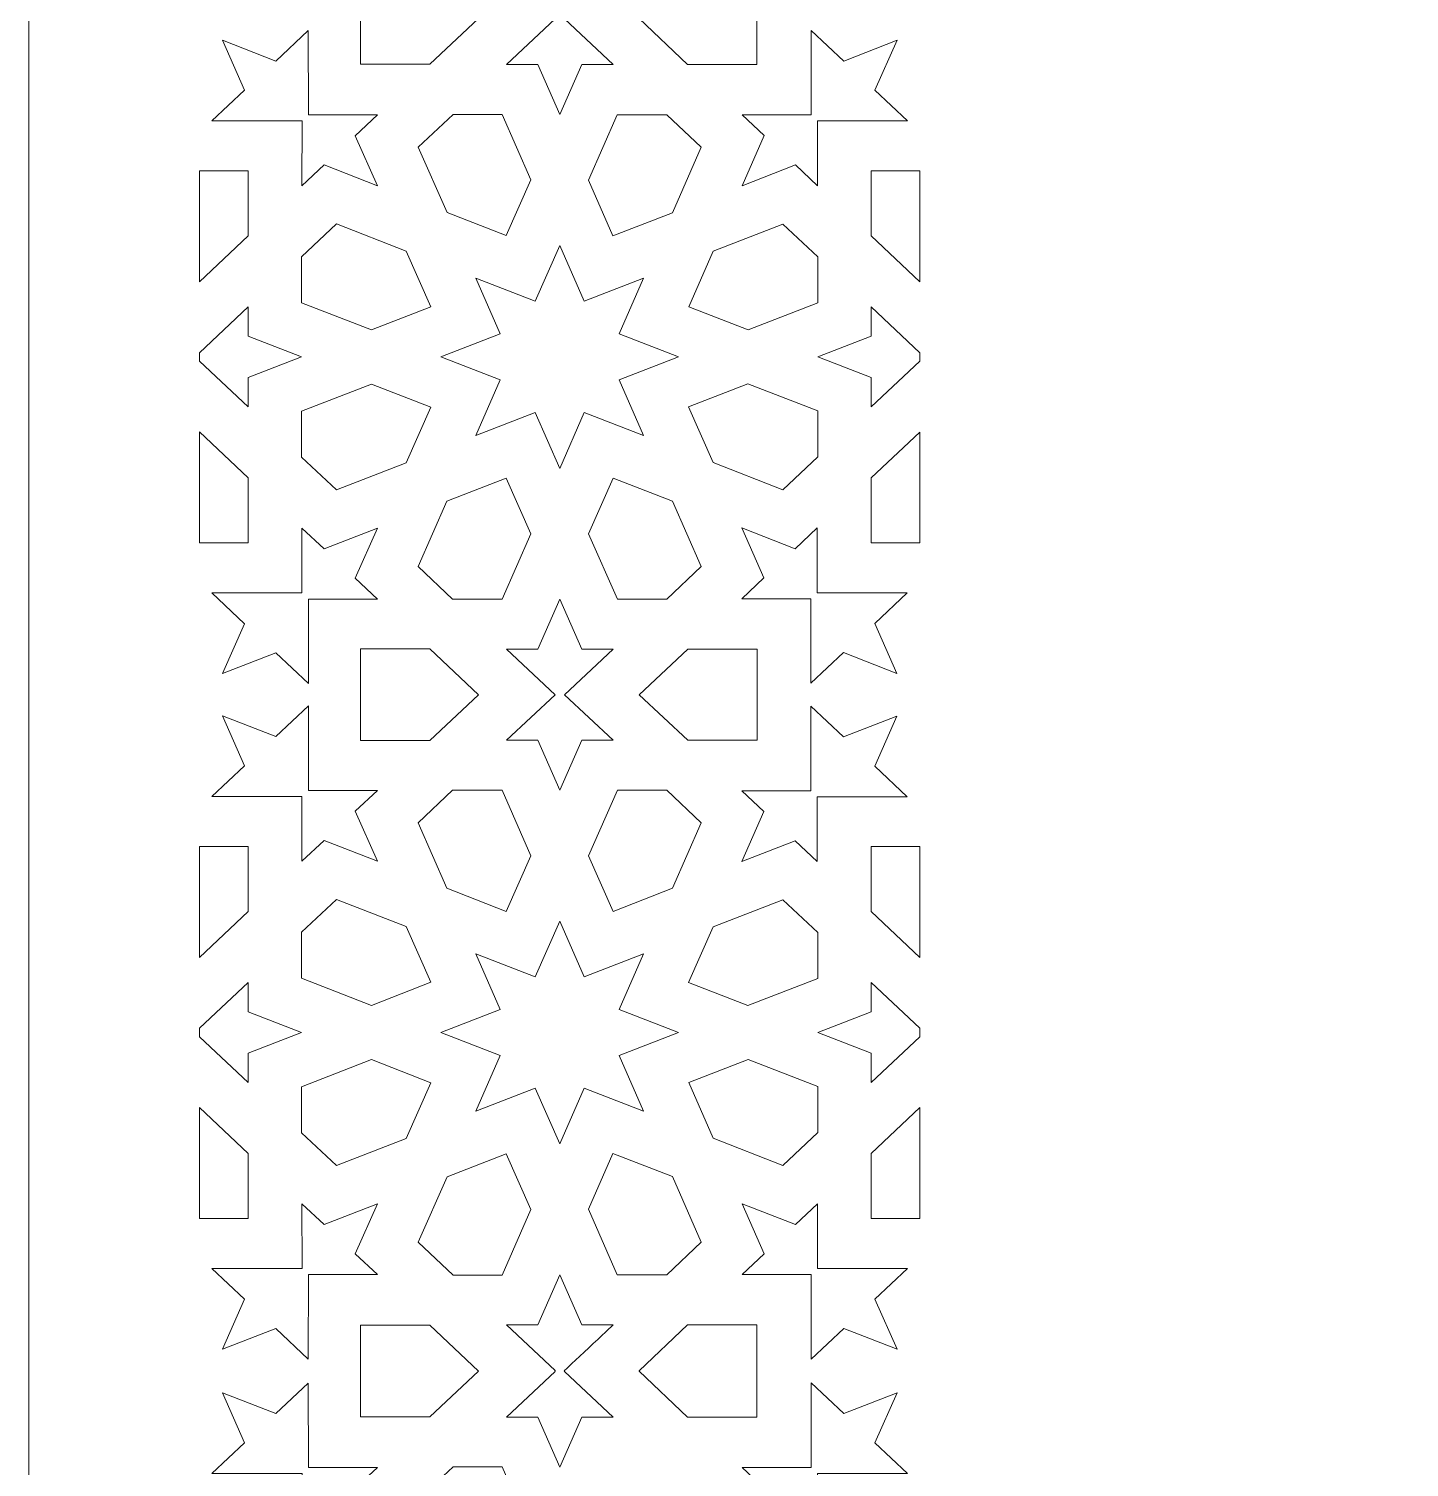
# Model space of a CAD drawing. Header units: millimetres. Extents: x -167 to 167, y -425 to 425.
# Drawn here: x -167 to -38.3, y 148.8 to 282.9 of the extents above; entities that cross this region are included whole.
import ezdxf

# ---------------------------------------------------------------- set-up
doc = ezdxf.new("R2010")
doc.units = ezdxf.units.MM
doc.header["$MEASUREMENT"] = 0
doc.layers.add('Layer 1', color=18, linetype='Continuous', true_color=0x000000)

msp = doc.modelspace()

# ---------------------------------------------------------------- linework, layer by layer
at = {"layer": 'Layer 1', "color": 250, "lineweight": 9, "true_color": 0x333333}
msp.add_lwpolyline([(-167.02, -424.72), (167.02, -424.72), (167.02, 424.72), (-167.02, 424.72)], close=True, dxfattribs=at)
for points, knots in [([(-119.58, 287.99), (-119.58, 287.99), (-117.53, 292.47), (-117.53, 292.47), (-117.53, 292.47), (-115.47, 287.99), (-115.47, 287.99), (-115.47, 287.99), (-112.55, 287.99), (-112.55, 287.99), (-112.55, 287.99), (-117.1, 283.89), (-117.11, 283.89), (-117.11, 283.89), (-117.08, 283.86), (-117.08, 283.86), (-117.08, 283.86), (-117.11, 283.83), (-117.1, 283.83), (-117.1, 283.83), (-112.55, 279.56), (-112.55, 279.56), (-112.55, 279.56), (-115.47, 279.56), (-115.47, 279.56), (-115.47, 279.56), (-117.53, 274.9), (-117.53, 274.9), (-117.53, 274.9), (-119.58, 279.56), (-119.58, 279.56), (-119.58, 279.56), (-122.5, 279.56), (-122.5, 279.56), (-122.5, 279.56), (-117.95, 283.83), (-117.95, 283.83), (-117.95, 283.83), (-117.98, 283.86), (-117.98, 283.86), (-117.98, 283.86), (-117.95, 283.89), (-117.95, 283.89), (-117.95, 283.89), (-122.5, 287.99), (-122.5, 287.99), (-122.5, 287.99), (-119.58, 287.99), (-119.58, 287.99)], [0, 0, 0, 0, 0.045455, 0.045455, 0.045455, 0.090909, 0.090909, 0.090909, 0.136364, 0.136364, 0.136364, 0.227273, 0.227273, 0.227273, 0.272727, 0.272727, 0.272727, 0.363636, 0.363636, 0.363636, 0.409091, 0.409091, 0.409091, 0.454545, 0.454545, 0.454545, 0.5, 0.5, 0.5, 0.545455, 0.545455, 0.545455, 0.590909, 0.590909, 0.590909, 0.727273, 0.727273, 0.727273, 0.772727, 0.772727, 0.772727, 0.909091, 0.909091, 0.909091, 0.954545, 0.954545, 0.954545, 1, 1, 1, 1]), ([(-129.64, 287.97), (-129.64, 287.97), (-125.1, 283.86), (-125.1, 283.86), (-125.1, 283.86), (-129.64, 279.59), (-129.64, 279.59), (-129.64, 279.59), (-136.09, 279.59), (-136.09, 279.59), (-136.09, 279.59), (-136.09, 287.97), (-136.09, 287.97), (-136.09, 287.97), (-129.64, 287.97), (-129.64, 287.97)], [0, 0, 0, 0, 0.2, 0.2, 0.2, 0.4, 0.4, 0.4, 0.6, 0.6, 0.6, 0.8, 0.8, 0.8, 1, 1, 1, 1]), ([(-105.61, 287.99), (-105.61, 287.99), (-99.15, 287.99), (-99.15, 287.99), (-99.15, 287.99), (-99.15, 279.56), (-99.15, 279.56), (-99.15, 279.56), (-105.61, 279.56), (-105.61, 279.56), (-105.61, 279.56), (-110.14, 283.84), (-110.14, 283.84), (-110.14, 283.84), (-110.12, 283.86), (-110.12, 283.86), (-110.12, 283.86), (-110.14, 283.89), (-110.14, 283.89), (-110.14, 283.89), (-105.61, 287.99), (-105.61, 287.99)], [0, 0, 0, 0, 0.142857, 0.142857, 0.142857, 0.285714, 0.285714, 0.285714, 0.428571, 0.428571, 0.428571, 0.571429, 0.571429, 0.571429, 0.714286, 0.714286, 0.714286, 0.857143, 0.857143, 0.857143, 1, 1, 1, 1]), ([(-146.91, 277.16), (-146.91, 277.16), (-148.97, 281.82), (-148.97, 281.82), (-148.97, 281.82), (-144, 279.89), (-144, 279.89), (-144, 279.89), (-140.97, 282.74), (-140.97, 282.74), (-140.97, 282.74), (-140.96, 274.87), (-140.96, 274.87), (-140.96, 274.87), (-134.53, 274.87), (-134.53, 274.87), (-134.53, 274.87), (-136.59, 272.93), (-136.59, 272.93), (-136.59, 272.93), (-134.53, 268.27), (-134.53, 268.27), (-134.53, 268.27), (-139.5, 270.2), (-139.5, 270.2), (-139.5, 270.2), (-141.56, 268.27), (-141.56, 268.27), (-141.56, 268.27), (-141.55, 274.3), (-141.55, 274.3), (-141.55, 274.3), (-149.96, 274.3), (-149.96, 274.3), (-149.96, 274.3), (-146.91, 277.16), (-146.91, 277.16)], [0, 0, 0, 0, 0.083333, 0.083333, 0.083333, 0.166667, 0.166667, 0.166667, 0.25, 0.25, 0.25, 0.333333, 0.333333, 0.333333, 0.416667, 0.416667, 0.416667, 0.5, 0.5, 0.5, 0.583333, 0.583333, 0.583333, 0.666667, 0.666667, 0.666667, 0.75, 0.75, 0.75, 0.833333, 0.833333, 0.833333, 0.916667, 0.916667, 0.916667, 1, 1, 1, 1]), ([(-94.1, 274.87), (-94.1, 274.87), (-94.09, 282.74), (-94.09, 282.74), (-94.09, 282.74), (-91.06, 279.89), (-91.06, 279.89), (-91.06, 279.89), (-86.09, 281.83), (-86.09, 281.83), (-86.09, 281.83), (-88.15, 277.16), (-88.15, 277.16), (-88.15, 277.16), (-85.1, 274.3), (-85.1, 274.3), (-85.1, 274.3), (-93.5, 274.31), (-93.5, 274.31), (-93.5, 274.31), (-93.5, 268.27), (-93.5, 268.27), (-93.5, 268.27), (-95.56, 270.21), (-95.56, 270.21), (-95.56, 270.21), (-100.53, 268.27), (-100.53, 268.27), (-100.53, 268.27), (-98.47, 272.94), (-98.47, 272.94), (-98.47, 272.94), (-100.53, 274.87), (-100.53, 274.87), (-100.53, 274.87), (-94.1, 274.87), (-94.1, 274.87)], [0, 0, 0, 0, 0.083333, 0.083333, 0.083333, 0.166667, 0.166667, 0.166667, 0.25, 0.25, 0.25, 0.333333, 0.333333, 0.333333, 0.416667, 0.416667, 0.416667, 0.5, 0.5, 0.5, 0.583333, 0.583333, 0.583333, 0.666667, 0.666667, 0.666667, 0.75, 0.75, 0.75, 0.833333, 0.833333, 0.833333, 0.916667, 0.916667, 0.916667, 1, 1, 1, 1]), ([(-127.47, 274.92), (-127.47, 274.92), (-122.91, 274.92), (-122.91, 274.92), (-122.91, 274.92), (-120.21, 268.82), (-120.21, 268.82), (-120.21, 268.82), (-122.51, 263.62), (-122.51, 263.62), (-122.51, 263.62), (-128.03, 265.76), (-128.03, 265.76), (-128.03, 265.76), (-130.72, 271.87), (-130.72, 271.87), (-130.72, 271.87), (-127.47, 274.92), (-127.47, 274.92)], [0, 0, 0, 0, 0.166667, 0.166667, 0.166667, 0.333333, 0.333333, 0.333333, 0.5, 0.5, 0.5, 0.666667, 0.666667, 0.666667, 0.833333, 0.833333, 0.833333, 1, 1, 1, 1]), ([(-112.16, 274.88), (-112.16, 274.88), (-107.56, 274.88), (-107.56, 274.88), (-107.56, 274.88), (-104.34, 271.85), (-104.34, 271.85), (-104.34, 271.85), (-107.03, 265.75), (-107.03, 265.75), (-107.03, 265.75), (-112.57, 263.6), (-112.57, 263.6), (-112.57, 263.6), (-114.85, 268.78), (-114.85, 268.78), (-114.85, 268.78), (-112.16, 274.88), (-112.16, 274.88)], [0, 0, 0, 0, 0.166667, 0.166667, 0.166667, 0.333333, 0.333333, 0.333333, 0.5, 0.5, 0.5, 0.666667, 0.666667, 0.666667, 0.833333, 0.833333, 0.833333, 1, 1, 1, 1]), ([(-146.56, 269.64), (-146.56, 269.64), (-146.56, 263.58), (-146.56, 263.58), (-146.56, 263.58), (-151.12, 259.3), (-151.12, 259.3), (-151.12, 259.3), (-151.12, 269.64), (-151.12, 269.64), (-151.12, 269.64), (-146.56, 269.64), (-146.56, 269.64)], [0, 0, 0, 0, 0.25, 0.25, 0.25, 0.5, 0.5, 0.5, 0.75, 0.75, 0.75, 1, 1, 1, 1]), ([(-83.95, 269.64), (-83.95, 269.64), (-83.95, 259.31), (-83.95, 259.31), (-83.95, 259.31), (-88.5, 263.58), (-88.5, 263.58), (-88.5, 263.58), (-88.5, 269.64), (-88.5, 269.64), (-88.5, 269.64), (-83.95, 269.64), (-83.95, 269.64)], [0, 0, 0, 0, 0.25, 0.25, 0.25, 0.5, 0.5, 0.5, 0.75, 0.75, 0.75, 1, 1, 1, 1]), ([(-138.34, 264.7), (-138.34, 264.7), (-131.84, 262.17), (-131.84, 262.17), (-131.84, 262.17), (-129.55, 256.99), (-129.55, 256.99), (-129.55, 256.99), (-135.09, 254.83), (-135.09, 254.83), (-135.09, 254.83), (-141.59, 257.36), (-141.59, 257.36), (-141.59, 257.36), (-141.59, 261.65), (-141.59, 261.65), (-141.59, 261.65), (-138.34, 264.7), (-138.34, 264.7)], [0, 0, 0, 0, 0.166667, 0.166667, 0.166667, 0.333333, 0.333333, 0.333333, 0.5, 0.5, 0.5, 0.666667, 0.666667, 0.666667, 0.833333, 0.833333, 0.833333, 1, 1, 1, 1]), ([(-103.22, 262.17), (-103.22, 262.17), (-96.72, 264.69), (-96.72, 264.69), (-96.72, 264.69), (-93.47, 261.64), (-93.47, 261.64), (-93.47, 261.64), (-93.47, 257.35), (-93.47, 257.35), (-93.47, 257.35), (-99.97, 254.83), (-99.97, 254.83), (-99.97, 254.83), (-105.5, 256.98), (-105.5, 256.98), (-105.5, 256.98), (-103.22, 262.17), (-103.22, 262.17)], [0, 0, 0, 0, 0.166667, 0.166667, 0.166667, 0.333333, 0.333333, 0.333333, 0.5, 0.5, 0.5, 0.666667, 0.666667, 0.666667, 0.833333, 0.833333, 0.833333, 1, 1, 1, 1]), ([(-123.07, 254.46), (-123.07, 254.46), (-125.36, 259.65), (-125.36, 259.65), (-125.36, 259.65), (-119.83, 257.5), (-119.83, 257.5), (-119.83, 257.5), (-117.53, 262.69), (-117.53, 262.69), (-117.53, 262.69), (-115.24, 257.5), (-115.24, 257.5), (-115.24, 257.5), (-109.71, 259.65), (-109.71, 259.65), (-109.71, 259.65), (-112, 254.46), (-112, 254.46), (-112, 254.46), (-106.47, 252.31), (-106.47, 252.31), (-106.47, 252.31), (-112, 250.16), (-112, 250.16), (-112, 250.16), (-109.71, 244.97), (-109.71, 244.97), (-109.71, 244.97), (-115.24, 247.12), (-115.24, 247.12), (-115.24, 247.12), (-117.53, 241.92), (-117.53, 241.92), (-117.53, 241.92), (-119.83, 247.12), (-119.83, 247.12), (-119.83, 247.12), (-125.36, 244.97), (-125.36, 244.97), (-125.36, 244.97), (-123.07, 250.16), (-123.07, 250.16), (-123.07, 250.16), (-128.6, 252.31), (-128.6, 252.31), (-128.6, 252.31), (-123.07, 254.46), (-123.07, 254.46)], [0, 0, 0, 0, 0.0625, 0.0625, 0.0625, 0.125, 0.125, 0.125, 0.1875, 0.1875, 0.1875, 0.25, 0.25, 0.25, 0.3125, 0.3125, 0.3125, 0.375, 0.375, 0.375, 0.4375, 0.4375, 0.4375, 0.5, 0.5, 0.5, 0.5625, 0.5625, 0.5625, 0.625, 0.625, 0.625, 0.6875, 0.6875, 0.6875, 0.75, 0.75, 0.75, 0.8125, 0.8125, 0.8125, 0.875, 0.875, 0.875, 0.9375, 0.9375, 0.9375, 1, 1, 1, 1]), ([(-151.11, 252.7), (-151.11, 252.7), (-146.56, 256.98), (-146.56, 256.98), (-146.56, 256.98), (-146.56, 254.24), (-146.56, 254.24), (-146.56, 254.24), (-141.59, 252.31), (-141.59, 252.31), (-141.59, 252.31), (-146.56, 250.38), (-146.56, 250.38), (-146.56, 250.38), (-146.56, 247.64), (-146.56, 247.64), (-146.56, 247.64), (-151.1, 251.91), (-151.1, 251.91), (-151.1, 251.91), (-151.12, 251.9), (-151.12, 251.9), (-151.12, 251.9), (-151.12, 252.71), (-151.12, 252.71), (-151.12, 252.71), (-151.11, 252.7), (-151.11, 252.7)], [0, 0, 0, 0, 0.111111, 0.111111, 0.111111, 0.222222, 0.222222, 0.222222, 0.333333, 0.333333, 0.333333, 0.444444, 0.444444, 0.444444, 0.555556, 0.555556, 0.555556, 0.666667, 0.666667, 0.666667, 0.777778, 0.777778, 0.777778, 0.888889, 0.888889, 0.888889, 1, 1, 1, 1]), ([(-88.51, 254.24), (-88.51, 254.24), (-88.51, 256.98), (-88.51, 256.98), (-88.51, 256.98), (-83.97, 252.7), (-83.97, 252.7), (-83.97, 252.7), (-83.95, 252.72), (-83.95, 252.72), (-83.95, 252.72), (-83.95, 251.9), (-83.95, 251.9), (-83.95, 251.9), (-83.97, 251.91), (-83.97, 251.91), (-83.97, 251.91), (-88.51, 247.64), (-88.51, 247.64), (-88.51, 247.64), (-88.51, 250.38), (-88.51, 250.38), (-88.51, 250.38), (-93.48, 252.31), (-93.48, 252.31), (-93.48, 252.31), (-88.51, 254.24), (-88.51, 254.24)], [0, 0, 0, 0, 0.111111, 0.111111, 0.111111, 0.222222, 0.222222, 0.222222, 0.333333, 0.333333, 0.333333, 0.444444, 0.444444, 0.444444, 0.555556, 0.555556, 0.555556, 0.666667, 0.666667, 0.666667, 0.777778, 0.777778, 0.777778, 0.888889, 0.888889, 0.888889, 1, 1, 1, 1]), ([(-135.09, 249.78), (-135.09, 249.78), (-129.56, 247.63), (-129.56, 247.63), (-129.56, 247.63), (-131.84, 242.44), (-131.84, 242.44), (-131.84, 242.44), (-138.34, 239.91), (-138.34, 239.91), (-138.34, 239.91), (-141.59, 242.97), (-141.59, 242.97), (-141.59, 242.97), (-141.59, 247.25), (-141.59, 247.25), (-141.59, 247.25), (-135.09, 249.78), (-135.09, 249.78)], [0, 0, 0, 0, 0.166667, 0.166667, 0.166667, 0.333333, 0.333333, 0.333333, 0.5, 0.5, 0.5, 0.666667, 0.666667, 0.666667, 0.833333, 0.833333, 0.833333, 1, 1, 1, 1]), ([(-99.98, 249.79), (-99.98, 249.79), (-93.48, 247.27), (-93.48, 247.27), (-93.48, 247.27), (-93.48, 242.98), (-93.48, 242.98), (-93.48, 242.98), (-96.73, 239.93), (-96.73, 239.93), (-96.73, 239.93), (-103.23, 242.46), (-103.23, 242.46), (-103.23, 242.46), (-105.52, 247.64), (-105.52, 247.64), (-105.52, 247.64), (-99.98, 249.79), (-99.98, 249.79)], [0, 0, 0, 0, 0.166667, 0.166667, 0.166667, 0.333333, 0.333333, 0.333333, 0.5, 0.5, 0.5, 0.666667, 0.666667, 0.666667, 0.833333, 0.833333, 0.833333, 1, 1, 1, 1]), ([(-146.56, 241.03), (-146.56, 241.03), (-146.56, 234.97), (-146.56, 234.97), (-146.56, 234.97), (-151.12, 234.97), (-151.12, 234.97), (-151.12, 234.97), (-151.12, 245.31), (-151.12, 245.31), (-151.12, 245.31), (-146.56, 241.03), (-146.56, 241.03)], [0, 0, 0, 0, 0.25, 0.25, 0.25, 0.5, 0.5, 0.5, 0.75, 0.75, 0.75, 1, 1, 1, 1]), ([(-83.95, 245.3), (-83.95, 245.3), (-83.95, 234.97), (-83.95, 234.97), (-83.95, 234.97), (-88.5, 234.97), (-88.5, 234.97), (-88.5, 234.97), (-88.5, 241.03), (-88.5, 241.03), (-88.5, 241.03), (-83.95, 245.3), (-83.95, 245.3)], [0, 0, 0, 0, 0.25, 0.25, 0.25, 0.5, 0.5, 0.5, 0.75, 0.75, 0.75, 1, 1, 1, 1]), ([(-128.05, 238.86), (-128.05, 238.86), (-122.51, 241.01), (-122.51, 241.01), (-122.51, 241.01), (-120.22, 235.83), (-120.22, 235.83), (-120.22, 235.83), (-122.91, 229.73), (-122.91, 229.73), (-122.91, 229.73), (-127.51, 229.73), (-127.51, 229.73), (-127.51, 229.73), (-130.74, 232.76), (-130.74, 232.76), (-130.74, 232.76), (-128.05, 238.86), (-128.05, 238.86)], [0, 0, 0, 0, 0.166667, 0.166667, 0.166667, 0.333333, 0.333333, 0.333333, 0.5, 0.5, 0.5, 0.666667, 0.666667, 0.666667, 0.833333, 0.833333, 0.833333, 1, 1, 1, 1]), ([(-112.56, 241.01), (-112.56, 241.01), (-107.02, 238.86), (-107.02, 238.86), (-107.02, 238.86), (-104.33, 232.76), (-104.33, 232.76), (-104.33, 232.76), (-107.55, 229.73), (-107.55, 229.73), (-107.55, 229.73), (-112.15, 229.73), (-112.15, 229.73), (-112.15, 229.73), (-114.84, 235.83), (-114.84, 235.83), (-114.84, 235.83), (-112.56, 241.01), (-112.56, 241.01)], [0, 0, 0, 0, 0.166667, 0.166667, 0.166667, 0.333333, 0.333333, 0.333333, 0.5, 0.5, 0.5, 0.666667, 0.666667, 0.666667, 0.833333, 0.833333, 0.833333, 1, 1, 1, 1]), ([(-141.56, 230.3), (-141.56, 230.3), (-141.56, 236.34), (-141.56, 236.34), (-141.56, 236.34), (-139.5, 234.41), (-139.5, 234.41), (-139.5, 234.41), (-134.53, 236.34), (-134.53, 236.34), (-134.53, 236.34), (-136.59, 231.67), (-136.59, 231.67), (-136.59, 231.67), (-134.53, 229.74), (-134.53, 229.74), (-134.53, 229.74), (-140.96, 229.74), (-140.96, 229.74), (-140.96, 229.74), (-140.96, 221.85), (-140.96, 221.85), (-140.96, 221.85), (-144, 224.71), (-144, 224.71), (-144, 224.71), (-148.97, 222.78), (-148.97, 222.78), (-148.97, 222.78), (-146.91, 227.44), (-146.91, 227.44), (-146.91, 227.44), (-149.95, 230.3), (-149.95, 230.3), (-149.95, 230.3), (-141.56, 230.3), (-141.56, 230.3)], [0, 0, 0, 0, 0.083333, 0.083333, 0.083333, 0.166667, 0.166667, 0.166667, 0.25, 0.25, 0.25, 0.333333, 0.333333, 0.333333, 0.416667, 0.416667, 0.416667, 0.5, 0.5, 0.5, 0.583333, 0.583333, 0.583333, 0.666667, 0.666667, 0.666667, 0.75, 0.75, 0.75, 0.833333, 0.833333, 0.833333, 0.916667, 0.916667, 0.916667, 1, 1, 1, 1]), ([(-98.49, 231.7), (-98.49, 231.7), (-100.55, 236.36), (-100.55, 236.36), (-100.55, 236.36), (-95.59, 234.43), (-95.59, 234.43), (-95.59, 234.43), (-93.52, 236.37), (-93.52, 236.37), (-93.52, 236.37), (-93.53, 230.33), (-93.53, 230.33), (-93.53, 230.33), (-85.13, 230.33), (-85.13, 230.33), (-85.13, 230.33), (-88.17, 227.47), (-88.17, 227.47), (-88.17, 227.47), (-86.11, 222.81), (-86.11, 222.81), (-86.11, 222.81), (-91.08, 224.74), (-91.08, 224.74), (-91.08, 224.74), (-94.12, 221.89), (-94.12, 221.89), (-94.12, 221.89), (-94.12, 229.77), (-94.12, 229.77), (-94.12, 229.77), (-100.56, 229.76), (-100.56, 229.76), (-100.56, 229.76), (-98.49, 231.7), (-98.49, 231.7)], [0, 0, 0, 0, 0.083333, 0.083333, 0.083333, 0.166667, 0.166667, 0.166667, 0.25, 0.25, 0.25, 0.333333, 0.333333, 0.333333, 0.416667, 0.416667, 0.416667, 0.5, 0.5, 0.5, 0.583333, 0.583333, 0.583333, 0.666667, 0.666667, 0.666667, 0.75, 0.75, 0.75, 0.833333, 0.833333, 0.833333, 0.916667, 0.916667, 0.916667, 1, 1, 1, 1]), ([(-119.58, 225.06), (-119.58, 225.06), (-117.52, 229.73), (-117.52, 229.73), (-117.52, 229.73), (-115.47, 225.06), (-115.47, 225.06), (-115.47, 225.06), (-112.55, 225.06), (-112.55, 225.06), (-112.55, 225.06), (-117.08, 220.82), (-117.08, 220.82), (-117.08, 220.82), (-112.55, 216.57), (-112.55, 216.57), (-112.55, 216.57), (-115.47, 216.57), (-115.47, 216.57), (-115.47, 216.57), (-117.52, 211.91), (-117.52, 211.91), (-117.52, 211.91), (-119.58, 216.57), (-119.58, 216.57), (-119.58, 216.57), (-122.5, 216.57), (-122.5, 216.57), (-122.5, 216.57), (-117.97, 220.82), (-117.97, 220.82), (-117.97, 220.82), (-122.5, 225.06), (-122.5, 225.06), (-122.5, 225.06), (-119.58, 225.06), (-119.58, 225.06)], [0, 0, 0, 0, 0.083333, 0.083333, 0.083333, 0.166667, 0.166667, 0.166667, 0.25, 0.25, 0.25, 0.333333, 0.333333, 0.333333, 0.416667, 0.416667, 0.416667, 0.5, 0.5, 0.5, 0.583333, 0.583333, 0.583333, 0.666667, 0.666667, 0.666667, 0.75, 0.75, 0.75, 0.833333, 0.833333, 0.833333, 0.916667, 0.916667, 0.916667, 1, 1, 1, 1]), ([(-129.63, 225.09), (-129.63, 225.09), (-125.09, 220.82), (-125.09, 220.82), (-125.09, 220.82), (-125.1, 220.82), (-125.09, 220.81), (-125.09, 220.81), (-129.63, 216.55), (-129.63, 216.55), (-129.63, 216.55), (-136.09, 216.55), (-136.09, 216.55), (-136.09, 216.55), (-136.09, 225.09), (-136.09, 225.09), (-136.09, 225.09), (-129.63, 225.09), (-129.63, 225.09)], [0, 0, 0, 0, 0.142857, 0.142857, 0.142857, 0.428571, 0.428571, 0.428571, 0.571429, 0.571429, 0.571429, 0.714286, 0.714286, 0.714286, 0.857143, 0.857143, 0.857143, 1, 1, 1, 1]), ([(-105.6, 225.06), (-105.6, 225.06), (-99.14, 225.06), (-99.14, 225.06), (-99.14, 225.06), (-99.14, 216.57), (-99.14, 216.57), (-99.14, 216.57), (-105.6, 216.57), (-105.6, 216.57), (-105.6, 216.57), (-110.12, 220.82), (-110.12, 220.82), (-110.12, 220.82), (-105.6, 225.06), (-105.6, 225.06)], [0, 0, 0, 0, 0.2, 0.2, 0.2, 0.4, 0.4, 0.4, 0.6, 0.6, 0.6, 0.8, 0.8, 0.8, 1, 1, 1, 1]), ([(-146.91, 214.19), (-146.91, 214.19), (-148.97, 218.85), (-148.97, 218.85), (-148.97, 218.85), (-144, 216.92), (-144, 216.92), (-144, 216.92), (-140.96, 219.78), (-140.96, 219.78), (-140.96, 219.78), (-140.96, 211.89), (-140.96, 211.89), (-140.96, 211.89), (-134.53, 211.9), (-134.53, 211.9), (-134.53, 211.9), (-136.59, 209.96), (-136.59, 209.96), (-136.59, 209.96), (-134.53, 205.3), (-134.53, 205.3), (-134.53, 205.3), (-139.5, 207.23), (-139.5, 207.23), (-139.5, 207.23), (-141.56, 205.29), (-141.56, 205.29), (-141.56, 205.29), (-141.56, 211.33), (-141.56, 211.33), (-141.56, 211.33), (-149.95, 211.34), (-149.95, 211.34), (-149.95, 211.34), (-146.91, 214.19), (-146.91, 214.19)], [0, 0, 0, 0, 0.083333, 0.083333, 0.083333, 0.166667, 0.166667, 0.166667, 0.25, 0.25, 0.25, 0.333333, 0.333333, 0.333333, 0.416667, 0.416667, 0.416667, 0.5, 0.5, 0.5, 0.583333, 0.583333, 0.583333, 0.666667, 0.666667, 0.666667, 0.75, 0.75, 0.75, 0.833333, 0.833333, 0.833333, 0.916667, 0.916667, 0.916667, 1, 1, 1, 1]), ([(-94.12, 211.87), (-94.12, 211.87), (-94.12, 219.75), (-94.12, 219.75), (-94.12, 219.75), (-91.08, 216.89), (-91.08, 216.89), (-91.08, 216.89), (-86.11, 218.83), (-86.11, 218.83), (-86.11, 218.83), (-88.17, 214.16), (-88.17, 214.16), (-88.17, 214.16), (-85.13, 211.3), (-85.13, 211.3), (-85.13, 211.3), (-93.53, 211.31), (-93.53, 211.31), (-93.53, 211.31), (-93.52, 205.27), (-93.52, 205.27), (-93.52, 205.27), (-95.59, 207.21), (-95.59, 207.21), (-95.59, 207.21), (-100.55, 205.28), (-100.55, 205.28), (-100.55, 205.28), (-98.49, 209.94), (-98.49, 209.94), (-98.49, 209.94), (-100.56, 211.87), (-100.56, 211.87), (-100.56, 211.87), (-94.12, 211.87), (-94.12, 211.87)], [0, 0, 0, 0, 0.083333, 0.083333, 0.083333, 0.166667, 0.166667, 0.166667, 0.25, 0.25, 0.25, 0.333333, 0.333333, 0.333333, 0.416667, 0.416667, 0.416667, 0.5, 0.5, 0.5, 0.583333, 0.583333, 0.583333, 0.666667, 0.666667, 0.666667, 0.75, 0.75, 0.75, 0.833333, 0.833333, 0.833333, 0.916667, 0.916667, 0.916667, 1, 1, 1, 1]), ([(-127.51, 211.91), (-127.51, 211.91), (-122.91, 211.91), (-122.91, 211.91), (-122.91, 211.91), (-120.22, 205.81), (-120.22, 205.81), (-120.22, 205.81), (-122.51, 200.62), (-122.51, 200.62), (-122.51, 200.62), (-128.05, 202.78), (-128.05, 202.78), (-128.05, 202.78), (-130.74, 208.88), (-130.74, 208.88), (-130.74, 208.88), (-127.51, 211.91), (-127.51, 211.91)], [0, 0, 0, 0, 0.166667, 0.166667, 0.166667, 0.333333, 0.333333, 0.333333, 0.5, 0.5, 0.5, 0.666667, 0.666667, 0.666667, 0.833333, 0.833333, 0.833333, 1, 1, 1, 1]), ([(-112.15, 211.91), (-112.15, 211.91), (-107.55, 211.91), (-107.55, 211.91), (-107.55, 211.91), (-104.33, 208.88), (-104.33, 208.88), (-104.33, 208.88), (-107.02, 202.78), (-107.02, 202.78), (-107.02, 202.78), (-112.56, 200.62), (-112.56, 200.62), (-112.56, 200.62), (-114.84, 205.81), (-114.84, 205.81), (-114.84, 205.81), (-112.15, 211.91), (-112.15, 211.91)], [0, 0, 0, 0, 0.166667, 0.166667, 0.166667, 0.333333, 0.333333, 0.333333, 0.5, 0.5, 0.5, 0.666667, 0.666667, 0.666667, 0.833333, 0.833333, 0.833333, 1, 1, 1, 1]), ([(-146.56, 206.67), (-146.56, 206.67), (-146.56, 200.6), (-146.56, 200.6), (-146.56, 200.6), (-151.12, 196.32), (-151.12, 196.32), (-151.12, 196.32), (-151.12, 206.67), (-151.12, 206.67), (-151.12, 206.67), (-146.56, 206.67), (-146.56, 206.67)], [0, 0, 0, 0, 0.25, 0.25, 0.25, 0.5, 0.5, 0.5, 0.75, 0.75, 0.75, 1, 1, 1, 1]), ([(-83.95, 206.67), (-83.95, 206.67), (-83.95, 196.33), (-83.95, 196.33), (-83.95, 196.33), (-88.5, 200.6), (-88.5, 200.6), (-88.5, 200.6), (-88.5, 206.67), (-88.5, 206.67), (-88.5, 206.67), (-83.95, 206.67), (-83.95, 206.67)], [0, 0, 0, 0, 0.25, 0.25, 0.25, 0.5, 0.5, 0.5, 0.75, 0.75, 0.75, 1, 1, 1, 1]), ([(-138.34, 201.72), (-138.34, 201.72), (-131.84, 199.2), (-131.84, 199.2), (-131.84, 199.2), (-129.56, 194.01), (-129.56, 194.01), (-129.56, 194.01), (-135.09, 191.86), (-135.09, 191.86), (-135.09, 191.86), (-141.59, 194.38), (-141.59, 194.38), (-141.59, 194.38), (-141.59, 198.67), (-141.59, 198.67), (-141.59, 198.67), (-138.34, 201.72), (-138.34, 201.72)], [0, 0, 0, 0, 0.166667, 0.166667, 0.166667, 0.333333, 0.333333, 0.333333, 0.5, 0.5, 0.5, 0.666667, 0.666667, 0.666667, 0.833333, 0.833333, 0.833333, 1, 1, 1, 1]), ([(-103.23, 199.18), (-103.23, 199.18), (-96.73, 201.71), (-96.73, 201.71), (-96.73, 201.71), (-93.48, 198.65), (-93.48, 198.65), (-93.48, 198.65), (-93.48, 194.37), (-93.48, 194.37), (-93.48, 194.37), (-99.98, 191.84), (-99.98, 191.84), (-99.98, 191.84), (-105.52, 193.99), (-105.52, 193.99), (-105.52, 193.99), (-103.23, 199.18), (-103.23, 199.18)], [0, 0, 0, 0, 0.166667, 0.166667, 0.166667, 0.333333, 0.333333, 0.333333, 0.5, 0.5, 0.5, 0.666667, 0.666667, 0.666667, 0.833333, 0.833333, 0.833333, 1, 1, 1, 1]), ([(-123.07, 191.48), (-123.07, 191.48), (-125.36, 196.67), (-125.36, 196.67), (-125.36, 196.67), (-119.83, 194.52), (-119.83, 194.52), (-119.83, 194.52), (-117.53, 199.71), (-117.53, 199.71), (-117.53, 199.71), (-115.24, 194.52), (-115.24, 194.52), (-115.24, 194.52), (-109.71, 196.67), (-109.71, 196.67), (-109.71, 196.67), (-112, 191.48), (-112, 191.48), (-112, 191.48), (-106.47, 189.33), (-106.47, 189.33), (-106.47, 189.33), (-112, 187.18), (-112, 187.18), (-112, 187.18), (-109.71, 181.98), (-109.71, 181.98), (-109.71, 181.98), (-115.24, 184.13), (-115.24, 184.13), (-115.24, 184.13), (-117.53, 178.94), (-117.53, 178.94), (-117.53, 178.94), (-119.83, 184.13), (-119.83, 184.13), (-119.83, 184.13), (-125.36, 181.98), (-125.36, 181.98), (-125.36, 181.98), (-123.07, 187.18), (-123.07, 187.18), (-123.07, 187.18), (-128.6, 189.33), (-128.6, 189.33), (-128.6, 189.33), (-123.07, 191.48), (-123.07, 191.48)], [0, 0, 0, 0, 0.0625, 0.0625, 0.0625, 0.125, 0.125, 0.125, 0.1875, 0.1875, 0.1875, 0.25, 0.25, 0.25, 0.3125, 0.3125, 0.3125, 0.375, 0.375, 0.375, 0.4375, 0.4375, 0.4375, 0.5, 0.5, 0.5, 0.5625, 0.5625, 0.5625, 0.625, 0.625, 0.625, 0.6875, 0.6875, 0.6875, 0.75, 0.75, 0.75, 0.8125, 0.8125, 0.8125, 0.875, 0.875, 0.875, 0.9375, 0.9375, 0.9375, 1, 1, 1, 1]), ([(-151.1, 189.73), (-151.1, 189.73), (-146.56, 194), (-146.56, 194), (-146.56, 194), (-146.56, 191.26), (-146.56, 191.26), (-146.56, 191.26), (-141.59, 189.33), (-141.59, 189.33), (-141.59, 189.33), (-146.56, 187.4), (-146.56, 187.4), (-146.56, 187.4), (-146.56, 184.66), (-146.56, 184.66), (-146.56, 184.66), (-151.11, 188.93), (-151.11, 188.93), (-151.11, 188.93), (-151.12, 188.92), (-151.12, 188.92), (-151.12, 188.92), (-151.12, 189.74), (-151.12, 189.74), (-151.12, 189.74), (-151.1, 189.73), (-151.1, 189.73)], [0, 0, 0, 0, 0.111111, 0.111111, 0.111111, 0.222222, 0.222222, 0.222222, 0.333333, 0.333333, 0.333333, 0.444444, 0.444444, 0.444444, 0.555556, 0.555556, 0.555556, 0.666667, 0.666667, 0.666667, 0.777778, 0.777778, 0.777778, 0.888889, 0.888889, 0.888889, 1, 1, 1, 1]), ([(-88.51, 191.26), (-88.51, 191.26), (-88.51, 194), (-88.51, 194), (-88.51, 194), (-83.97, 189.73), (-83.97, 189.73), (-83.97, 189.73), (-83.95, 189.74), (-83.95, 189.74), (-83.95, 189.74), (-83.95, 188.92), (-83.95, 188.92), (-83.95, 188.92), (-83.97, 188.93), (-83.97, 188.93), (-83.97, 188.93), (-88.51, 184.66), (-88.51, 184.66), (-88.51, 184.66), (-88.51, 187.4), (-88.51, 187.4), (-88.51, 187.4), (-93.48, 189.33), (-93.48, 189.33), (-93.48, 189.33), (-88.51, 191.26), (-88.51, 191.26)], [0, 0, 0, 0, 0.111111, 0.111111, 0.111111, 0.222222, 0.222222, 0.222222, 0.333333, 0.333333, 0.333333, 0.444444, 0.444444, 0.444444, 0.555556, 0.555556, 0.555556, 0.666667, 0.666667, 0.666667, 0.777778, 0.777778, 0.777778, 0.888889, 0.888889, 0.888889, 1, 1, 1, 1]), ([(-135.09, 186.8), (-135.09, 186.8), (-129.55, 184.65), (-129.55, 184.65), (-129.55, 184.65), (-131.84, 179.46), (-131.84, 179.46), (-131.84, 179.46), (-138.34, 176.93), (-138.34, 176.93), (-138.34, 176.93), (-141.59, 179.99), (-141.59, 179.99), (-141.59, 179.99), (-141.59, 184.27), (-141.59, 184.27), (-141.59, 184.27), (-135.09, 186.8), (-135.09, 186.8)], [0, 0, 0, 0, 0.166667, 0.166667, 0.166667, 0.333333, 0.333333, 0.333333, 0.5, 0.5, 0.5, 0.666667, 0.666667, 0.666667, 0.833333, 0.833333, 0.833333, 1, 1, 1, 1]), ([(-99.97, 186.81), (-99.97, 186.81), (-93.47, 184.28), (-93.47, 184.28), (-93.47, 184.28), (-93.47, 180), (-93.47, 180), (-93.47, 180), (-96.72, 176.94), (-96.72, 176.94), (-96.72, 176.94), (-103.22, 179.47), (-103.22, 179.47), (-103.22, 179.47), (-105.5, 184.66), (-105.5, 184.66), (-105.5, 184.66), (-99.97, 186.81), (-99.97, 186.81)], [0, 0, 0, 0, 0.166667, 0.166667, 0.166667, 0.333333, 0.333333, 0.333333, 0.5, 0.5, 0.5, 0.666667, 0.666667, 0.666667, 0.833333, 0.833333, 0.833333, 1, 1, 1, 1]), ([(-146.56, 178.05), (-146.56, 178.05), (-146.56, 171.99), (-146.56, 171.99), (-146.56, 171.99), (-151.12, 171.99), (-151.12, 171.99), (-151.12, 171.99), (-151.12, 182.33), (-151.12, 182.33), (-151.12, 182.33), (-146.56, 178.05), (-146.56, 178.05)], [0, 0, 0, 0, 0.25, 0.25, 0.25, 0.5, 0.5, 0.5, 0.75, 0.75, 0.75, 1, 1, 1, 1]), ([(-83.95, 182.33), (-83.95, 182.33), (-83.95, 171.99), (-83.95, 171.99), (-83.95, 171.99), (-88.5, 171.99), (-88.5, 171.99), (-88.5, 171.99), (-88.5, 178.05), (-88.5, 178.05), (-88.5, 178.05), (-83.95, 182.33), (-83.95, 182.33)], [0, 0, 0, 0, 0.25, 0.25, 0.25, 0.5, 0.5, 0.5, 0.75, 0.75, 0.75, 1, 1, 1, 1]), ([(-128.03, 175.87), (-128.03, 175.87), (-122.51, 178.02), (-122.51, 178.02), (-122.51, 178.02), (-120.21, 172.82), (-120.21, 172.82), (-120.21, 172.82), (-122.91, 166.72), (-122.91, 166.72), (-122.91, 166.72), (-127.47, 166.72), (-127.47, 166.72), (-127.47, 166.72), (-130.72, 169.77), (-130.72, 169.77), (-130.72, 169.77), (-128.03, 175.87), (-128.03, 175.87)], [0, 0, 0, 0, 0.166667, 0.166667, 0.166667, 0.333333, 0.333333, 0.333333, 0.5, 0.5, 0.5, 0.666667, 0.666667, 0.666667, 0.833333, 0.833333, 0.833333, 1, 1, 1, 1]), ([(-112.57, 178.04), (-112.57, 178.04), (-107.03, 175.89), (-107.03, 175.89), (-107.03, 175.89), (-104.34, 169.78), (-104.34, 169.78), (-104.34, 169.78), (-107.56, 166.75), (-107.56, 166.75), (-107.56, 166.75), (-112.16, 166.75), (-112.16, 166.75), (-112.16, 166.75), (-114.85, 172.85), (-114.85, 172.85), (-114.85, 172.85), (-112.57, 178.04), (-112.57, 178.04)], [0, 0, 0, 0, 0.166667, 0.166667, 0.166667, 0.333333, 0.333333, 0.333333, 0.5, 0.5, 0.5, 0.666667, 0.666667, 0.666667, 0.833333, 0.833333, 0.833333, 1, 1, 1, 1]), ([(-141.55, 167.33), (-141.55, 167.33), (-141.56, 173.37), (-141.56, 173.37), (-141.56, 173.37), (-139.5, 171.43), (-139.5, 171.43), (-139.5, 171.43), (-134.53, 173.36), (-134.53, 173.36), (-134.53, 173.36), (-136.59, 168.7), (-136.59, 168.7), (-136.59, 168.7), (-134.53, 166.77), (-134.53, 166.77), (-134.53, 166.77), (-140.96, 166.77), (-140.96, 166.77), (-140.96, 166.77), (-140.97, 158.89), (-140.97, 158.89), (-140.97, 158.89), (-144, 161.75), (-144, 161.75), (-144, 161.75), (-148.97, 159.81), (-148.97, 159.81), (-148.97, 159.81), (-146.91, 164.48), (-146.91, 164.48), (-146.91, 164.48), (-149.96, 167.34), (-149.96, 167.34), (-149.96, 167.34), (-141.55, 167.33), (-141.55, 167.33)], [0, 0, 0, 0, 0.083333, 0.083333, 0.083333, 0.166667, 0.166667, 0.166667, 0.25, 0.25, 0.25, 0.333333, 0.333333, 0.333333, 0.416667, 0.416667, 0.416667, 0.5, 0.5, 0.5, 0.583333, 0.583333, 0.583333, 0.666667, 0.666667, 0.666667, 0.75, 0.75, 0.75, 0.833333, 0.833333, 0.833333, 0.916667, 0.916667, 0.916667, 1, 1, 1, 1]), ([(-98.47, 168.7), (-98.47, 168.7), (-100.53, 173.36), (-100.53, 173.36), (-100.53, 173.36), (-95.56, 171.43), (-95.56, 171.43), (-95.56, 171.43), (-93.5, 173.37), (-93.5, 173.37), (-93.5, 173.37), (-93.5, 167.33), (-93.5, 167.33), (-93.5, 167.33), (-85.1, 167.33), (-85.1, 167.33), (-85.1, 167.33), (-88.15, 164.47), (-88.15, 164.47), (-88.15, 164.47), (-86.09, 159.81), (-86.09, 159.81), (-86.09, 159.81), (-91.06, 161.74), (-91.06, 161.74), (-91.06, 161.74), (-94.09, 158.89), (-94.09, 158.89), (-94.09, 158.89), (-94.1, 166.77), (-94.1, 166.77), (-94.1, 166.77), (-100.53, 166.76), (-100.53, 166.76), (-100.53, 166.76), (-98.47, 168.7), (-98.47, 168.7)], [0, 0, 0, 0, 0.083333, 0.083333, 0.083333, 0.166667, 0.166667, 0.166667, 0.25, 0.25, 0.25, 0.333333, 0.333333, 0.333333, 0.416667, 0.416667, 0.416667, 0.5, 0.5, 0.5, 0.583333, 0.583333, 0.583333, 0.666667, 0.666667, 0.666667, 0.75, 0.75, 0.75, 0.833333, 0.833333, 0.833333, 0.916667, 0.916667, 0.916667, 1, 1, 1, 1]), ([(-119.58, 162.07), (-119.58, 162.07), (-117.53, 166.74), (-117.53, 166.74), (-117.53, 166.74), (-115.47, 162.07), (-115.47, 162.07), (-115.47, 162.07), (-112.55, 162.07), (-112.55, 162.07), (-112.55, 162.07), (-117.1, 157.81), (-117.11, 157.8), (-117.11, 157.8), (-117.08, 157.77), (-117.08, 157.77), (-117.08, 157.77), (-117.11, 157.74), (-117.1, 157.74), (-117.1, 157.74), (-112.55, 153.47), (-112.55, 153.47), (-112.55, 153.47), (-115.47, 153.47), (-115.47, 153.47), (-115.47, 153.47), (-117.53, 148.81), (-117.53, 148.81), (-117.53, 148.81), (-119.58, 153.47), (-119.58, 153.47), (-119.58, 153.47), (-122.5, 153.47), (-122.5, 153.47), (-122.5, 153.47), (-117.95, 157.74), (-117.95, 157.74), (-117.95, 157.74), (-117.98, 157.77), (-117.98, 157.77), (-117.98, 157.77), (-117.95, 157.8), (-117.95, 157.81), (-117.95, 157.81), (-122.5, 162.07), (-122.5, 162.07), (-122.5, 162.07), (-119.58, 162.07), (-119.58, 162.07)], [0, 0, 0, 0, 0.045455, 0.045455, 0.045455, 0.090909, 0.090909, 0.090909, 0.136364, 0.136364, 0.136364, 0.227273, 0.227273, 0.227273, 0.272727, 0.272727, 0.272727, 0.363636, 0.363636, 0.363636, 0.409091, 0.409091, 0.409091, 0.454545, 0.454545, 0.454545, 0.5, 0.5, 0.5, 0.545455, 0.545455, 0.545455, 0.590909, 0.590909, 0.590909, 0.727273, 0.727273, 0.727273, 0.772727, 0.772727, 0.772727, 0.909091, 0.909091, 0.909091, 0.954545, 0.954545, 0.954545, 1, 1, 1, 1]), ([(-129.64, 162.05), (-129.64, 162.05), (-125.1, 157.77), (-125.1, 157.77), (-125.1, 157.77), (-129.64, 153.5), (-129.64, 153.5), (-129.64, 153.5), (-136.09, 153.5), (-136.09, 153.5), (-136.09, 153.5), (-136.09, 162.05), (-136.09, 162.05), (-136.09, 162.05), (-129.64, 162.05), (-129.64, 162.05)], [0, 0, 0, 0, 0.2, 0.2, 0.2, 0.4, 0.4, 0.4, 0.6, 0.6, 0.6, 0.8, 0.8, 0.8, 1, 1, 1, 1]), ([(-105.61, 162.07), (-105.61, 162.07), (-99.15, 162.07), (-99.15, 162.07), (-99.15, 162.07), (-99.15, 153.48), (-99.15, 153.48), (-99.15, 153.48), (-105.61, 153.48), (-105.61, 153.48), (-105.61, 153.48), (-110.14, 157.75), (-110.14, 157.75), (-110.14, 157.75), (-110.12, 157.77), (-110.12, 157.77), (-110.12, 157.77), (-110.14, 157.8), (-110.14, 157.8), (-110.14, 157.8), (-105.61, 162.07), (-105.61, 162.07)], [0, 0, 0, 0, 0.142857, 0.142857, 0.142857, 0.285714, 0.285714, 0.285714, 0.428571, 0.428571, 0.428571, 0.571429, 0.571429, 0.571429, 0.714286, 0.714286, 0.714286, 0.857143, 0.857143, 0.857143, 1, 1, 1, 1]), ([(-146.91, 151.07), (-146.91, 151.07), (-148.97, 155.73), (-148.97, 155.73), (-148.97, 155.73), (-144, 153.8), (-144, 153.8), (-144, 153.8), (-140.97, 156.65), (-140.97, 156.65), (-140.97, 156.65), (-140.96, 148.78), (-140.96, 148.78), (-140.96, 148.78), (-134.53, 148.78), (-134.53, 148.78), (-134.53, 148.78), (-136.59, 146.84), (-136.59, 146.84), (-136.59, 146.84), (-134.53, 142.18), (-134.53, 142.18), (-134.53, 142.18), (-139.5, 144.11), (-139.5, 144.11), (-139.5, 144.11), (-141.56, 142.18), (-141.56, 142.18), (-141.56, 142.18), (-141.55, 148.22), (-141.55, 148.22), (-141.55, 148.22), (-149.96, 148.21), (-149.96, 148.21), (-149.96, 148.21), (-146.91, 151.07), (-146.91, 151.07)], [0, 0, 0, 0, 0.083333, 0.083333, 0.083333, 0.166667, 0.166667, 0.166667, 0.25, 0.25, 0.25, 0.333333, 0.333333, 0.333333, 0.416667, 0.416667, 0.416667, 0.5, 0.5, 0.5, 0.583333, 0.583333, 0.583333, 0.666667, 0.666667, 0.666667, 0.75, 0.75, 0.75, 0.833333, 0.833333, 0.833333, 0.916667, 0.916667, 0.916667, 1, 1, 1, 1]), ([(-94.1, 148.78), (-94.1, 148.78), (-94.09, 156.66), (-94.09, 156.66), (-94.09, 156.66), (-91.06, 153.8), (-91.06, 153.8), (-91.06, 153.8), (-86.09, 155.74), (-86.09, 155.74), (-86.09, 155.74), (-88.15, 151.07), (-88.15, 151.07), (-88.15, 151.07), (-85.1, 148.21), (-85.1, 148.21), (-85.1, 148.21), (-93.5, 148.22), (-93.5, 148.22), (-93.5, 148.22), (-93.5, 142.18), (-93.5, 142.18), (-93.5, 142.18), (-95.56, 144.12), (-95.56, 144.12), (-95.56, 144.12), (-100.53, 142.19), (-100.53, 142.19), (-100.53, 142.19), (-98.47, 146.85), (-98.47, 146.85), (-98.47, 146.85), (-100.53, 148.78), (-100.53, 148.78), (-100.53, 148.78), (-94.1, 148.78), (-94.1, 148.78)], [0, 0, 0, 0, 0.083333, 0.083333, 0.083333, 0.166667, 0.166667, 0.166667, 0.25, 0.25, 0.25, 0.333333, 0.333333, 0.333333, 0.416667, 0.416667, 0.416667, 0.5, 0.5, 0.5, 0.583333, 0.583333, 0.583333, 0.666667, 0.666667, 0.666667, 0.75, 0.75, 0.75, 0.833333, 0.833333, 0.833333, 0.916667, 0.916667, 0.916667, 1, 1, 1, 1]), ([(-127.47, 148.83), (-127.47, 148.83), (-122.91, 148.83), (-122.91, 148.83), (-122.91, 148.83), (-120.21, 142.73), (-120.21, 142.73), (-120.21, 142.73), (-122.51, 137.53), (-122.51, 137.53), (-122.51, 137.53), (-128.03, 139.68), (-128.03, 139.68), (-128.03, 139.68), (-130.72, 145.78), (-130.72, 145.78), (-130.72, 145.78), (-127.47, 148.83), (-127.47, 148.83)], [0, 0, 0, 0, 0.166667, 0.166667, 0.166667, 0.333333, 0.333333, 0.333333, 0.5, 0.5, 0.5, 0.666667, 0.666667, 0.666667, 0.833333, 0.833333, 0.833333, 1, 1, 1, 1])]:
    msp.add_open_spline(points, degree=3, knots=knots, dxfattribs=at)

doc.saveas('drawing.dxf')
